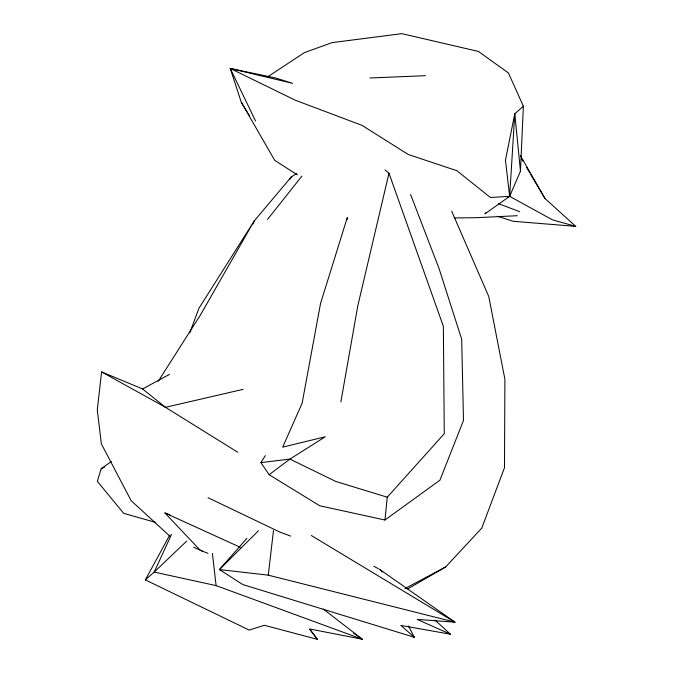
<?xml version="1.0" encoding="UTF-8"?>
<svg xmlns="http://www.w3.org/2000/svg" width="673" height="673" viewBox="0 0 673 673"><rect width="100%" height="100%" fill="white"/><g stroke="black" fill="none" stroke-linecap="round" stroke-linejoin="round"><path stroke-width="1.01" d="M347.276 219.591L347.302 217.488L320.525 303.565L302.11 403.27L282.677 447.166L325.21 436.785L289.937 459.095L269.133 474.701L260.905 462.603L265.347 455.604M486.293 212.374L484.888 213.896L509.638 196.331L520.465 171.186L523.367 106.233L508.435 72.97L478.368 51.426L401.882 33.65L332.033 42.635L304.406 52.62L267.829 76.73M507.745 197.155L509.638 196.331L514.786 113.796L523.367 106.241M269.133 474.701L319.742 505.768L384.956 520.01L387.253 497.196L444.281 433.698L443.364 326.304L388.977 173.213L385.006 169.907M237.813 452.273L165.465 407.308L142.575 388.969L101.606 371.9L97.282 409.933L101.354 443.869L131.126 500.645L170.059 536.389M382.491 572.042L379.404 569.215L455.007 622.18L268.283 575.154L273.482 530.484M340.858 401.966L357.767 305.971L388.977 173.213M111.339 461.527L101.152 468.753L97.333 481.313L123.639 513.314L155.547 522.391M253.065 224.016L254.133 221.072L291.249 176.974L296.524 173.617M189.794 332.849L198.964 308.234L254.133 221.072L200.318 315.191L158.147 381.423M171.497 534.48L154.176 572.075L145.343 579.882L249.187 630.088L264.321 625.276L317.395 639.35L309.883 629.348M145.343 579.882L169.806 534.976M289.609 179.649L291.249 176.974M267.551 219.381L301.899 176.099M246.873 538.366L219.44 569.568L242.81 584.576L414.274 637.247L408.536 626.067M407.653 588.951L445.719 566.91L481.826 528.011L504.489 467.701L504.91 379.311L488.749 296.482L451.684 211.187M258.482 530.719L219.44 569.568L268.283 575.154M186.682 541.126L154.176 572.075L216.1 585.611L362.31 639.249L323.259 609.015M384.956 520.01L439.94 480.185L463.478 420.448L461.695 339.268L438.989 268.35L410.589 194.48M142.575 388.969L169.461 374.398M405.053 588.522L445.719 566.91M101.152 468.753L104.626 467.02M243.088 389.356L165.465 407.308L101.606 371.9M260.905 462.603L289.937 459.095L335.793 481.464L387.253 497.196M530.761 174.484L544.937 198.459L575.718 226.372L552.348 219.802L509.638 196.331L490.398 197.475L456.891 170.715L408.259 154.496L362.091 125.405L295.254 100.193L230.242 68.453L241.287 102.262L274.702 160.351L297.348 174.862M517.301 215.713L476.131 217.699L454.191 217.951M369.931 77.975L425.378 75.696M575.718 226.372L513.322 221.299L497.431 216.252M435.027 620.094L450.481 634.235L400.906 625.427L414.274 637.247L412.625 635.935M230.242 68.453L275.779 78.026L292.604 83.351L230.242 68.453L255.538 120.972M290.744 536.112L279.993 532.158L208.007 497.692M207.965 553.357L200.234 550.262L164.91 512.961L169.84 514.803M498.34 203.583L519.724 211.701M202.178 551.027L193.631 547.225M450.481 634.235L417.193 619.404L455.007 622.18L311.338 535.523M164.91 512.961L240.32 547.309M373.877 566.271L378.478 568.719M353.729 633.268L362.31 639.249L309.555 628.944L317.395 639.35M241.287 102.262L247.235 111.895M248.32 113.644L249.397 115.403M521.844 159.383L522.887 161.167M526.564 167.375L529.71 172.709M520.338 155.429L544.937 198.459M509.638 196.331L505.465 160.166L514.786 113.796L520.465 171.186M212.407 553.442L216.1 585.611"/></g></svg>
